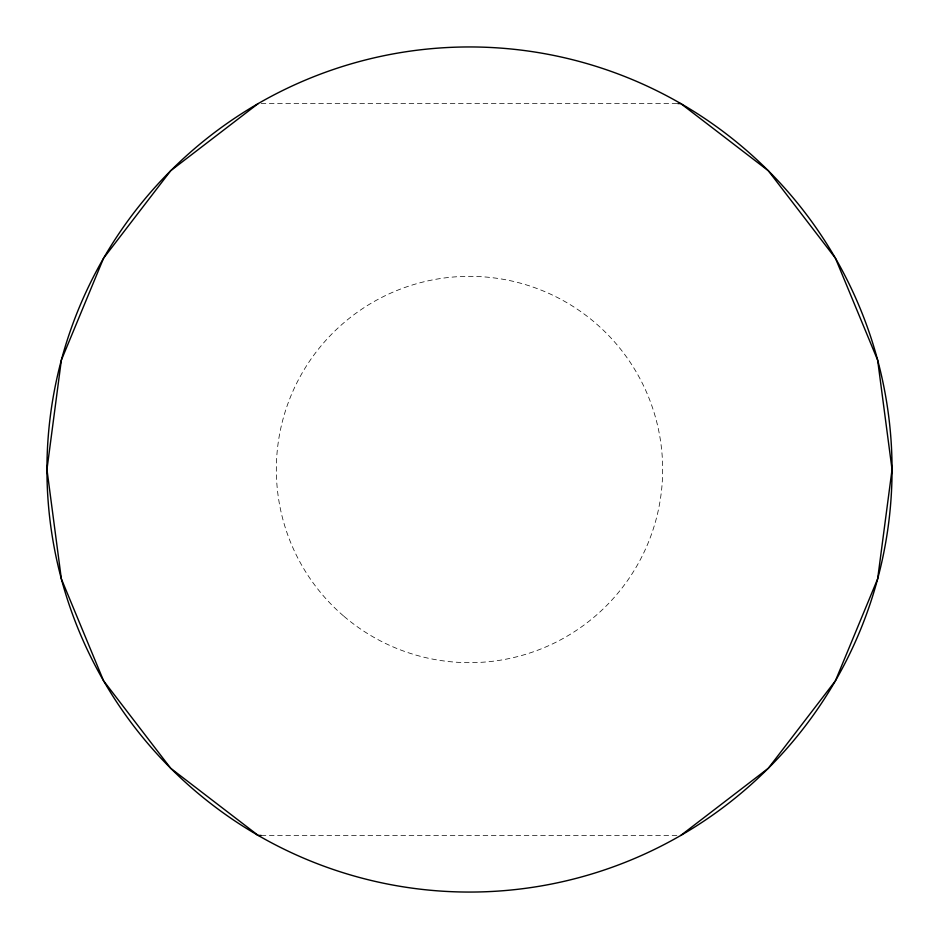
<?xml version="1.0" encoding="UTF-8"?>
<svg xmlns="http://www.w3.org/2000/svg" width="939" height="939" viewBox="0 0 939 939"><rect width="100%" height="100%" fill="white"/><g stroke="black" fill="none" stroke-linecap="round" stroke-linejoin="round"><path stroke-width="0.7" stroke-dasharray="4.7 3.52" d="M261.159 103.56L677.841 103.56M261.159 835.44L677.841 835.44M343.991 616.336A193.164 193.164 0 0 0 659.413 504.771A193.164 193.164 0 0 0 405.085 287.393A193.164 193.164 0 0 0 343.991 616.336"/><path stroke-width="1.41" d="M258.225 103.56L170.71 170.71L103.56 258.225L61.352 360.142L46.95 469.5L61.352 578.858L103.56 680.775L170.71 768.29L258.225 835.44L261.159 835.44M680.775 835.44L768.29 768.29L835.44 680.775L877.648 578.858L892.05 469.5L877.648 360.142L835.44 258.225L768.29 170.71L680.775 103.56L677.841 103.56M256.957 834.712A422.55 422.55 0 0 0 892.05 470.955A422.55 422.55 0 0 0 259.493 102.832A422.55 422.55 0 0 0 256.957 834.712"/></g></svg>
